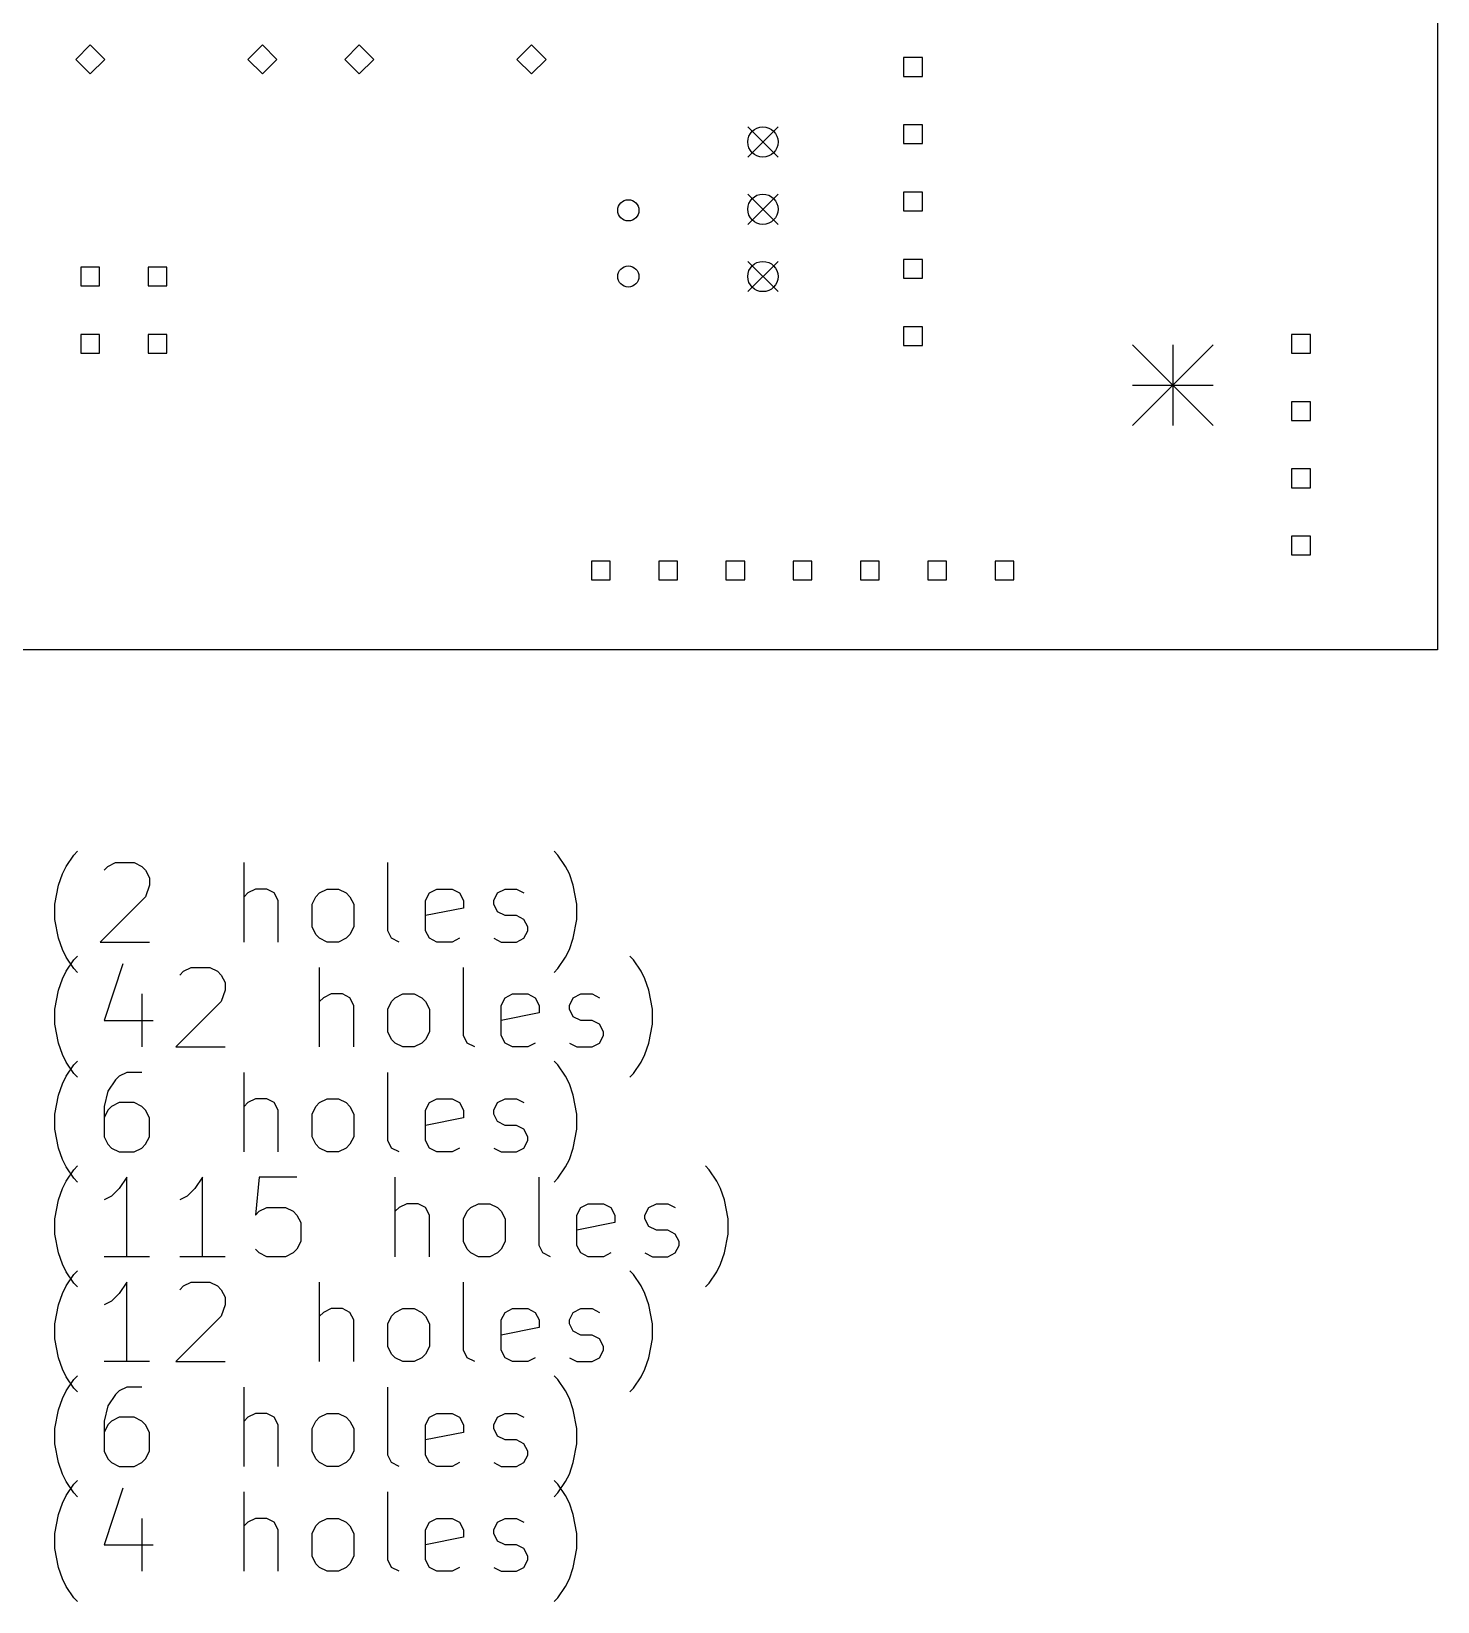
# Model space of a CAD drawing. Extents: x 21 to 122, y -139 to -21.
# Drawn here: x 68.9 to 122, y -138.9 to -79.6 of the extents above; entities that cross this region are included whole.
import ezdxf

# ---------------------------------------------------------------- set-up
doc = ezdxf.new("R2010")
doc.units = 0
doc.header["$MEASUREMENT"] = 0
doc.layers.add('BLACK', color=7, linetype='CONTINUOUS')

msp = doc.modelspace()

# ---------------------------------------------------------------- linework, layer by layer
at = {"layer": 'Black'}
for p, q in [((122, -21), (122, -103)), ((71.12, -80.15), (70.57, -80.7)), ((71.67, -80.7), (71.12, -80.15)), ((77.62, -80.15), (77.07, -80.7)), ((78.17, -80.7), (77.62, -80.15)), ((81.28, -80.15), (80.73, -80.7)), ((81.83, -80.7), (81.28, -80.15)), ((87.78, -80.15), (87.23, -80.7)), ((88.33, -80.7), (87.78, -80.15)), ((70.57, -80.7), (71.12, -81.25)), ((71.12, -81.25), (71.67, -80.7)), ((77.07, -80.7), (77.62, -81.25)), ((77.62, -81.25), (78.17, -80.7)), ((80.73, -80.7), (81.28, -81.25)), ((81.28, -81.25), (81.83, -80.7)), ((87.23, -80.7), (87.78, -81.25)), ((87.78, -81.25), (88.33, -80.7)), ((102.544, -80.6364), (101.836, -80.6364)), ((101.836, -80.6364), (101.836, -81.3436)), ((102.544, -81.3436), (102.544, -80.6364)), ((101.836, -81.3436), (102.544, -81.3436)), ((95.9485, -83.2485), (97.0915, -84.3915)), ((97.0915, -83.2485), (95.9485, -84.3915)), ((102.544, -83.1764), (101.836, -83.1764)), ((101.836, -83.1764), (101.836, -83.8836)), ((102.544, -83.8836), (102.544, -83.1764)), ((101.836, -83.8836), (102.544, -83.8836)), ((95.9485, -85.7885), (97.0915, -86.9315)), ((97.0915, -85.7885), (95.9485, -86.9315)), ((102.544, -85.7164), (101.836, -85.7164)), ((101.836, -85.7164), (101.836, -86.4236)), ((102.544, -86.4236), (102.544, -85.7164)), ((101.836, -86.4236), (102.544, -86.4236)), ((95.9485, -88.3285), (97.0915, -89.4715)), ((97.0915, -88.3285), (95.9485, -89.4715)), ((102.544, -88.2564), (101.836, -88.2564)), ((101.836, -88.2564), (101.836, -88.9636)), ((102.544, -88.9636), (102.544, -88.2564)), ((71.4736, -88.5464), (70.7664, -88.5464)), ((70.7664, -88.5464), (70.7664, -89.2536)), ((71.4736, -89.2536), (71.4736, -88.5464)), ((74.0136, -88.5464), (73.3064, -88.5464)), ((73.3064, -88.5464), (73.3064, -89.2536)), ((74.0136, -89.2536), (74.0136, -88.5464)), ((70.7664, -89.2536), (71.4736, -89.2536)), ((73.3064, -89.2536), (74.0136, -89.2536)), ((101.836, -88.9636), (102.544, -88.9636)), ((71.4736, -91.0864), (70.7664, -91.0864)), ((70.7664, -91.0864), (70.7664, -91.7936)), ((71.4736, -91.7936), (71.4736, -91.0864)), ((74.0136, -91.0864), (73.3064, -91.0864)), ((73.3064, -91.0864), (73.3064, -91.7936)), ((74.0136, -91.7936), (74.0136, -91.0864)), ((102.544, -90.7964), (101.836, -90.7964)), ((101.836, -90.7964), (101.836, -91.5036)), ((102.544, -91.5036), (102.544, -90.7964)), ((117.194, -91.0864), (116.486, -91.0864)), ((116.486, -91.0864), (116.486, -91.7936)), ((117.194, -91.7936), (117.194, -91.0864)), ((70.7664, -91.7936), (71.4736, -91.7936)), ((73.3064, -91.7936), (74.0136, -91.7936)), ((101.836, -91.5036), (102.544, -91.5036)), ((110.476, -91.476), (113.524, -94.524)), ((113.524, -91.476), (110.476, -94.524)), ((112, -91.476), (112, -94.524)), ((116.486, -91.7936), (117.194, -91.7936)), ((110.476, -93), (113.524, -93)), ((117.194, -93.6264), (116.486, -93.6264)), ((116.486, -93.6264), (116.486, -94.3336)), ((117.194, -94.3336), (117.194, -93.6264)), ((116.486, -94.3336), (117.194, -94.3336)), ((117.194, -96.1664), (116.486, -96.1664)), ((116.486, -96.1664), (116.486, -96.8736)), ((117.194, -96.8736), (117.194, -96.1664)), ((116.486, -96.8736), (117.194, -96.8736)), ((117.194, -98.7064), (116.486, -98.7064)), ((116.486, -98.7064), (116.486, -99.4136)), ((117.194, -99.4136), (117.194, -98.7064)), ((116.486, -99.4136), (117.194, -99.4136)), ((90.7536, -99.6464), (90.0464, -99.6464)), ((90.0464, -99.6464), (90.0464, -100.354)), ((90.7536, -100.354), (90.7536, -99.6464)), ((93.2936, -99.6464), (92.5864, -99.6464)), ((92.5864, -99.6464), (92.5864, -100.354)), ((93.2936, -100.354), (93.2936, -99.6464)), ((95.8336, -99.6464), (95.1264, -99.6464)), ((95.1264, -99.6464), (95.1264, -100.354)), ((95.8336, -100.354), (95.8336, -99.6464)), ((98.3736, -99.6464), (97.6664, -99.6464)), ((97.6664, -99.6464), (97.6664, -100.354)), ((98.3736, -100.354), (98.3736, -99.6464)), ((100.914, -99.6464), (100.206, -99.6464)), ((100.206, -99.6464), (100.206, -100.354)), ((100.914, -100.354), (100.914, -99.6464)), ((103.454, -99.6464), (102.746, -99.6464)), ((102.746, -99.6464), (102.746, -100.354)), ((103.454, -100.354), (103.454, -99.6464)), ((105.994, -99.6464), (105.286, -99.6464)), ((105.286, -99.6464), (105.286, -100.354)), ((105.994, -100.354), (105.994, -99.6464)), ((90.0464, -100.354), (90.7536, -100.354)), ((92.5864, -100.354), (93.2936, -100.354)), ((95.1264, -100.354), (95.8336, -100.354)), ((97.6664, -100.354), (98.3736, -100.354)), ((100.206, -100.354), (100.914, -100.354)), ((102.746, -100.354), (103.454, -100.354)), ((105.286, -100.354), (105.994, -100.354)), ((122, -103), (24, -103)), ((70.2107, -111.175), (70.4964, -110.746)), ((70.4964, -110.746), (70.6393, -110.604)), ((88.7821, -110.746), (88.6393, -110.604)), ((89.0679, -111.175), (88.7821, -110.746)), ((69.925, -111.889), (70.0679, -111.461)), ((70.0679, -111.461), (70.2107, -111.175)), ((71.6393, -111.318), (71.7821, -111.175)), ((71.7821, -111.175), (72.0679, -111.032)), ((72.0679, -111.032), (72.7821, -111.032)), ((72.7821, -111.032), (73.0679, -111.175)), ((73.0679, -111.175), (73.2107, -111.318)), ((73.2107, -111.318), (73.3536, -111.604)), ((76.925, -114.032), (76.925, -111.032)), ((82.3536, -113.604), (82.3536, -111.032)), ((89.2107, -111.461), (89.0679, -111.175)), ((89.3536, -111.889), (89.2107, -111.461)), ((69.7821, -112.604), (69.925, -111.889)), ((73.3536, -111.889), (73.2107, -112.318)), ((73.3536, -111.604), (73.3536, -111.889)), ((77.3536, -112.032), (77.0679, -112.175)), ((77.7821, -112.032), (77.3536, -112.032)), ((78.0679, -112.175), (77.7821, -112.032)), ((79.7821, -112.175), (80.0679, -112.032)), ((80.0679, -112.032), (80.4964, -112.032)), ((80.4964, -112.032), (80.7821, -112.175)), ((83.925, -112.175), (84.2107, -112.032)), ((84.2107, -112.032), (84.7821, -112.032)), ((84.7821, -112.032), (85.0679, -112.175)), ((86.4964, -112.175), (86.7821, -112.032)), ((86.7821, -112.032), (87.2107, -112.032)), ((87.2107, -112.032), (87.4964, -112.175)), ((89.4964, -112.604), (89.3536, -111.889)), ((69.7821, -113.175), (69.7821, -112.604)), ((73.2107, -112.318), (71.4964, -114.032)), ((77.0679, -112.175), (76.925, -112.318)), ((78.2107, -112.461), (78.0679, -112.175)), ((78.2107, -114.032), (78.2107, -112.461)), ((79.4964, -112.604), (79.6393, -112.318)), ((79.4964, -113.461), (79.4964, -112.604)), ((79.6393, -112.318), (79.7821, -112.175)), ((80.7821, -112.175), (80.925, -112.318)), ((80.925, -112.318), (81.0679, -112.604)), ((81.0679, -112.604), (81.0679, -113.461)), ((83.7821, -112.461), (83.925, -112.175)), ((83.7821, -113.604), (83.7821, -112.461)), ((85.0679, -112.175), (85.2107, -112.461)), ((85.2107, -112.461), (85.2107, -112.746)), ((86.3536, -112.461), (86.4964, -112.175)), ((86.3536, -112.604), (86.3536, -112.461)), ((86.4964, -112.889), (86.3536, -112.604)), ((89.4964, -113.175), (89.4964, -112.604)), ((69.925, -113.889), (69.7821, -113.175)), ((85.2107, -112.746), (83.7821, -113.032)), ((86.7821, -113.032), (86.4964, -112.889)), ((87.2107, -113.032), (86.7821, -113.032)), ((87.4964, -113.175), (87.2107, -113.032)), ((87.6393, -113.461), (87.4964, -113.175)), ((89.3536, -113.889), (89.4964, -113.175)), ((79.6393, -113.746), (79.4964, -113.461)), ((79.7821, -113.889), (79.6393, -113.746)), ((80.925, -113.746), (80.7821, -113.889)), ((81.0679, -113.461), (80.925, -113.746)), ((82.4964, -113.889), (82.3536, -113.604)), ((83.925, -113.889), (83.7821, -113.604)), ((87.4964, -113.889), (87.6393, -113.604)), ((87.6393, -113.604), (87.6393, -113.461)), ((70.0679, -114.318), (69.925, -113.889)), ((70.2107, -114.604), (70.0679, -114.318)), ((71.4964, -114.032), (73.3536, -114.032)), ((80.0679, -114.032), (79.7821, -113.889)), ((80.4964, -114.032), (80.0679, -114.032)), ((80.7821, -113.889), (80.4964, -114.032)), ((82.7821, -114.032), (82.4964, -113.889)), ((84.2107, -114.032), (83.925, -113.889)), ((84.7821, -114.032), (84.2107, -114.032)), ((85.0679, -113.889), (84.7821, -114.032)), ((86.3536, -113.889), (86.6393, -114.032)), ((86.6393, -114.032), (87.2107, -114.032)), ((87.2107, -114.032), (87.4964, -113.889)), ((89.0679, -114.604), (89.2107, -114.318)), ((89.2107, -114.318), (89.3536, -113.889)), ((70.4964, -115.032), (70.2107, -114.604)), ((70.2107, -115.135), (70.4964, -114.706)), ((70.4964, -114.706), (70.6393, -114.564)), ((72.3536, -114.849), (71.6393, -116.992)), ((74.6393, -115.135), (74.925, -114.992)), ((74.925, -114.992), (75.6393, -114.992)), ((75.6393, -114.992), (75.925, -115.135)), ((79.7821, -117.992), (79.7821, -114.992)), ((85.2107, -117.564), (85.2107, -114.992)), ((88.7821, -115.032), (89.0679, -114.604)), ((91.6393, -114.706), (91.4964, -114.564)), ((91.925, -115.135), (91.6393, -114.706)), ((69.925, -115.849), (70.0679, -115.421)), ((70.0679, -115.421), (70.2107, -115.135)), ((70.6393, -115.175), (70.4964, -115.032)), ((74.4964, -115.278), (74.6393, -115.135)), ((75.925, -115.135), (76.0679, -115.278)), ((76.0679, -115.278), (76.2107, -115.564)), ((76.2107, -115.564), (76.2107, -115.849)), ((88.6393, -115.175), (88.7821, -115.032)), ((92.0679, -115.421), (91.925, -115.135)), ((92.2107, -115.849), (92.0679, -115.421)), ((69.7821, -116.564), (69.925, -115.849)), ((73.0679, -115.992), (73.0679, -117.992)), ((76.2107, -115.849), (76.0679, -116.278)), ((79.925, -116.135), (79.7821, -116.278)), ((80.2107, -115.992), (79.925, -116.135)), ((80.6393, -115.992), (80.2107, -115.992)), ((80.925, -116.135), (80.6393, -115.992)), ((81.0679, -116.421), (80.925, -116.135)), ((82.4964, -116.278), (82.6393, -116.135)), ((82.6393, -116.135), (82.925, -115.992)), ((82.925, -115.992), (83.3536, -115.992)), ((83.3536, -115.992), (83.6393, -116.135)), ((83.6393, -116.135), (83.7821, -116.278)), ((86.6393, -116.421), (86.7821, -116.135)), ((86.7821, -116.135), (87.0679, -115.992)), ((87.0679, -115.992), (87.6393, -115.992)), ((87.6393, -115.992), (87.925, -116.135)), ((87.925, -116.135), (88.0679, -116.421)), ((89.2107, -116.421), (89.3536, -116.135)), ((89.3536, -116.135), (89.6393, -115.992)), ((89.6393, -115.992), (90.0679, -115.992)), ((90.0679, -115.992), (90.3536, -116.135)), ((92.3536, -116.564), (92.2107, -115.849)), ((69.7821, -117.135), (69.7821, -116.564)), ((76.0679, -116.278), (74.3536, -117.992)), ((81.0679, -117.992), (81.0679, -116.421)), ((82.3536, -116.564), (82.4964, -116.278)), ((82.3536, -117.421), (82.3536, -116.564)), ((83.7821, -116.278), (83.925, -116.564)), ((83.925, -116.564), (83.925, -117.421)), ((86.6393, -117.564), (86.6393, -116.421)), ((88.0679, -116.706), (86.6393, -116.992)), ((88.0679, -116.421), (88.0679, -116.706)), ((89.2107, -116.564), (89.2107, -116.421)), ((89.3536, -116.849), (89.2107, -116.564)), ((92.3536, -117.135), (92.3536, -116.564)), ((69.925, -117.849), (69.7821, -117.135)), ((71.6393, -116.992), (73.4964, -116.992)), ((89.6393, -116.992), (89.3536, -116.849)), ((90.0679, -116.992), (89.6393, -116.992)), ((90.3536, -117.135), (90.0679, -116.992)), ((90.4964, -117.421), (90.3536, -117.135)), ((92.2107, -117.849), (92.3536, -117.135)), ((70.0679, -118.278), (69.925, -117.849)), ((82.4964, -117.706), (82.3536, -117.421)), ((82.6393, -117.849), (82.4964, -117.706)), ((82.925, -117.992), (82.6393, -117.849)), ((83.6393, -117.849), (83.3536, -117.992)), ((83.7821, -117.706), (83.6393, -117.849)), ((83.925, -117.421), (83.7821, -117.706)), ((85.3536, -117.849), (85.2107, -117.564)), ((85.6393, -117.992), (85.3536, -117.849)), ((86.7821, -117.849), (86.6393, -117.564)), ((87.0679, -117.992), (86.7821, -117.849)), ((87.925, -117.849), (87.6393, -117.992)), ((89.2107, -117.849), (89.4964, -117.992)), ((90.0679, -117.992), (90.3536, -117.849)), ((90.3536, -117.849), (90.4964, -117.564)), ((90.4964, -117.564), (90.4964, -117.421)), ((92.0679, -118.278), (92.2107, -117.849)), ((70.2107, -118.564), (70.0679, -118.278)), ((70.4964, -118.992), (70.2107, -118.564)), ((70.4964, -118.666), (70.6393, -118.524)), ((74.3536, -117.992), (76.2107, -117.992)), ((83.3536, -117.992), (82.925, -117.992)), ((87.6393, -117.992), (87.0679, -117.992)), ((88.7821, -118.666), (88.6393, -118.524)), ((89.4964, -117.992), (90.0679, -117.992)), ((91.6393, -118.992), (91.925, -118.564)), ((91.925, -118.564), (92.0679, -118.278)), ((70.0679, -119.381), (70.2107, -119.095)), ((70.2107, -119.095), (70.4964, -118.666)), ((70.6393, -119.135), (70.4964, -118.992)), ((72.2107, -119.095), (72.0679, -119.238)), ((72.4964, -118.952), (72.2107, -119.095)), ((73.0679, -118.952), (72.4964, -118.952)), ((76.925, -121.952), (76.925, -118.952)), ((82.3536, -121.524), (82.3536, -118.952)), ((89.0679, -119.095), (88.7821, -118.666)), ((89.2107, -119.381), (89.0679, -119.095)), ((91.4964, -119.135), (91.6393, -118.992)), ((69.925, -119.809), (70.0679, -119.381)), ((71.7821, -119.666), (71.6393, -120.238)), ((72.0679, -119.238), (71.7821, -119.666)), ((89.3536, -119.809), (89.2107, -119.381)), ((69.7821, -120.524), (69.925, -119.809)), ((71.6393, -120.238), (71.6393, -121.381)), ((71.925, -120.238), (71.7821, -120.381)), ((72.2107, -120.095), (71.925, -120.238)), ((72.7821, -120.095), (72.2107, -120.095)), ((73.0679, -120.238), (72.7821, -120.095)), ((73.2107, -120.381), (73.0679, -120.238)), ((77.0679, -120.095), (76.925, -120.238)), ((77.3536, -119.952), (77.0679, -120.095)), ((77.7821, -119.952), (77.3536, -119.952)), ((78.0679, -120.095), (77.7821, -119.952)), ((78.2107, -120.381), (78.0679, -120.095)), ((79.4964, -120.524), (79.6393, -120.238)), ((79.6393, -120.238), (79.7821, -120.095)), ((79.7821, -120.095), (80.0679, -119.952)), ((80.0679, -119.952), (80.4964, -119.952)), ((80.4964, -119.952), (80.7821, -120.095)), ((80.7821, -120.095), (80.925, -120.238)), ((80.925, -120.238), (81.0679, -120.524)), ((83.7821, -120.381), (83.925, -120.095)), ((83.925, -120.095), (84.2107, -119.952)), ((84.2107, -119.952), (84.7821, -119.952)), ((84.7821, -119.952), (85.0679, -120.095)), ((85.0679, -120.095), (85.2107, -120.381)), ((86.3536, -120.381), (86.4964, -120.095)), ((86.4964, -120.095), (86.7821, -119.952)), ((86.7821, -119.952), (87.2107, -119.952)), ((87.2107, -119.952), (87.4964, -120.095)), ((89.4964, -120.524), (89.3536, -119.809)), ((69.7821, -121.095), (69.7821, -120.524)), ((71.7821, -120.381), (71.6393, -120.666)), ((73.3536, -120.666), (73.2107, -120.381)), ((73.3536, -121.381), (73.3536, -120.666)), ((78.2107, -121.952), (78.2107, -120.381)), ((79.4964, -121.381), (79.4964, -120.524)), ((81.0679, -120.524), (81.0679, -121.381)), ((83.7821, -121.524), (83.7821, -120.381)), ((85.2107, -120.666), (83.7821, -120.952)), ((85.2107, -120.381), (85.2107, -120.666)), ((86.3536, -120.524), (86.3536, -120.381)), ((86.4964, -120.809), (86.3536, -120.524)), ((86.7821, -120.952), (86.4964, -120.809)), ((89.4964, -121.095), (89.4964, -120.524)), ((69.925, -121.809), (69.7821, -121.095)), ((71.6393, -121.381), (71.7821, -121.666)), ((73.2107, -121.666), (73.3536, -121.381)), ((79.6393, -121.666), (79.4964, -121.381)), ((81.0679, -121.381), (80.925, -121.666)), ((82.4964, -121.809), (82.3536, -121.524)), ((83.925, -121.809), (83.7821, -121.524)), ((87.2107, -120.952), (86.7821, -120.952)), ((87.4964, -121.095), (87.2107, -120.952)), ((87.6393, -121.381), (87.4964, -121.095)), ((87.4964, -121.809), (87.6393, -121.524)), ((87.6393, -121.524), (87.6393, -121.381)), ((89.3536, -121.809), (89.4964, -121.095)), ((70.0679, -122.238), (69.925, -121.809)), ((71.7821, -121.666), (71.925, -121.809)), ((71.925, -121.809), (72.2107, -121.952)), ((72.2107, -121.952), (72.7821, -121.952)), ((72.7821, -121.952), (73.0679, -121.809)), ((73.0679, -121.809), (73.2107, -121.666)), ((79.7821, -121.809), (79.6393, -121.666)), ((80.0679, -121.952), (79.7821, -121.809)), ((80.4964, -121.952), (80.0679, -121.952)), ((80.7821, -121.809), (80.4964, -121.952)), ((80.925, -121.666), (80.7821, -121.809)), ((82.7821, -121.952), (82.4964, -121.809)), ((84.2107, -121.952), (83.925, -121.809)), ((84.7821, -121.952), (84.2107, -121.952)), ((85.0679, -121.809), (84.7821, -121.952)), ((86.3536, -121.809), (86.6393, -121.952)), ((86.6393, -121.952), (87.2107, -121.952)), ((87.2107, -121.952), (87.4964, -121.809)), ((89.2107, -122.238), (89.3536, -121.809)), ((70.2107, -122.524), (70.0679, -122.238)), ((70.4964, -122.952), (70.2107, -122.524)), ((70.2107, -123.055), (70.4964, -122.626)), ((70.4964, -122.626), (70.6393, -122.484)), ((88.7821, -122.952), (89.0679, -122.524)), ((89.0679, -122.524), (89.2107, -122.238)), ((94.4964, -122.626), (94.3536, -122.484)), ((94.7821, -123.055), (94.4964, -122.626)), ((70.0679, -123.341), (70.2107, -123.055)), ((70.6393, -123.095), (70.4964, -122.952)), ((72.4964, -122.912), (72.2107, -123.341)), ((72.4964, -125.912), (72.4964, -122.912)), ((75.3536, -122.912), (75.0679, -123.341)), ((75.3536, -125.912), (75.3536, -122.912)), ((77.4964, -122.912), (77.3536, -124.341)), ((78.925, -122.912), (77.4964, -122.912)), ((82.6393, -125.912), (82.6393, -122.912)), ((88.0679, -125.484), (88.0679, -122.912)), ((88.6393, -123.095), (88.7821, -122.952)), ((94.925, -123.341), (94.7821, -123.055)), ((69.7821, -124.484), (69.925, -123.769)), ((69.925, -123.769), (70.0679, -123.341)), ((71.925, -123.626), (71.6393, -123.769)), ((72.2107, -123.341), (71.925, -123.626)), ((74.7821, -123.626), (74.4964, -123.769)), ((75.0679, -123.341), (74.7821, -123.626)), ((83.0679, -123.912), (82.7821, -124.055)), ((83.4964, -123.912), (83.0679, -123.912)), ((83.7821, -124.055), (83.4964, -123.912)), ((85.4964, -124.055), (85.7821, -123.912)), ((85.7821, -123.912), (86.2107, -123.912)), ((86.2107, -123.912), (86.4964, -124.055)), ((89.6393, -124.055), (89.925, -123.912)), ((89.925, -123.912), (90.4964, -123.912)), ((90.4964, -123.912), (90.7821, -124.055)), ((92.2107, -124.055), (92.4964, -123.912)), ((92.4964, -123.912), (92.925, -123.912)), ((92.925, -123.912), (93.2107, -124.055)), ((95.0679, -123.769), (94.925, -123.341)), ((95.2107, -124.484), (95.0679, -123.769)), ((69.7821, -125.055), (69.7821, -124.484)), ((77.3536, -124.341), (77.4964, -124.198)), ((77.4964, -124.198), (77.7821, -124.055)), ((77.7821, -124.055), (78.4964, -124.055)), ((78.4964, -124.055), (78.7821, -124.198)), ((78.7821, -124.198), (78.925, -124.341)), ((78.925, -124.341), (79.0679, -124.626)), ((82.7821, -124.055), (82.6393, -124.198)), ((83.925, -124.341), (83.7821, -124.055)), ((83.925, -125.912), (83.925, -124.341)), ((85.2107, -124.484), (85.3536, -124.198)), ((85.2107, -125.341), (85.2107, -124.484)), ((85.3536, -124.198), (85.4964, -124.055)), ((86.4964, -124.055), (86.6393, -124.198)), ((86.6393, -124.198), (86.7821, -124.484)), ((86.7821, -124.484), (86.7821, -125.341)), ((89.4964, -124.341), (89.6393, -124.055)), ((89.4964, -125.484), (89.4964, -124.341)), ((90.7821, -124.055), (90.925, -124.341)), ((90.925, -124.341), (90.925, -124.626)), ((92.0679, -124.341), (92.2107, -124.055)), ((92.0679, -124.484), (92.0679, -124.341)), ((92.2107, -124.769), (92.0679, -124.484)), ((95.2107, -125.055), (95.2107, -124.484)), ((69.925, -125.769), (69.7821, -125.055)), ((79.0679, -124.626), (79.0679, -125.341)), ((90.925, -124.626), (89.4964, -124.912)), ((92.4964, -124.912), (92.2107, -124.769)), ((92.925, -124.912), (92.4964, -124.912)), ((93.2107, -125.055), (92.925, -124.912)), ((93.3536, -125.341), (93.2107, -125.055)), ((95.0679, -125.769), (95.2107, -125.055)), ((77.4964, -125.769), (77.3536, -125.626)), ((78.925, -125.626), (78.7821, -125.769)), ((79.0679, -125.341), (78.925, -125.626)), ((85.3536, -125.626), (85.2107, -125.341)), ((85.4964, -125.769), (85.3536, -125.626)), ((86.6393, -125.626), (86.4964, -125.769)), ((86.7821, -125.341), (86.6393, -125.626)), ((88.2107, -125.769), (88.0679, -125.484)), ((89.6393, -125.769), (89.4964, -125.484)), ((93.2107, -125.769), (93.3536, -125.484)), ((93.3536, -125.484), (93.3536, -125.341)), ((70.0679, -126.198), (69.925, -125.769)), ((70.2107, -126.484), (70.0679, -126.198)), ((73.3536, -125.912), (71.6393, -125.912)), ((76.2107, -125.912), (74.4964, -125.912)), ((77.7821, -125.912), (77.4964, -125.769)), ((78.4964, -125.912), (77.7821, -125.912)), ((78.7821, -125.769), (78.4964, -125.912)), ((85.7821, -125.912), (85.4964, -125.769)), ((86.2107, -125.912), (85.7821, -125.912)), ((86.4964, -125.769), (86.2107, -125.912)), ((88.4964, -125.912), (88.2107, -125.769)), ((89.925, -125.912), (89.6393, -125.769)), ((90.4964, -125.912), (89.925, -125.912)), ((90.7821, -125.769), (90.4964, -125.912)), ((92.0679, -125.769), (92.3536, -125.912)), ((92.3536, -125.912), (92.925, -125.912)), ((92.925, -125.912), (93.2107, -125.769)), ((94.7821, -126.484), (94.925, -126.198)), ((94.925, -126.198), (95.0679, -125.769)), ((70.4964, -126.912), (70.2107, -126.484)), ((70.2107, -127.015), (70.4964, -126.586)), ((70.4964, -126.586), (70.6393, -126.444)), ((72.4964, -126.872), (72.2107, -127.301)), ((72.4964, -129.872), (72.4964, -126.872)), ((74.6393, -127.015), (74.925, -126.872)), ((74.925, -126.872), (75.6393, -126.872)), ((75.6393, -126.872), (75.925, -127.015)), ((79.7821, -129.872), (79.7821, -126.872)), ((85.2107, -129.444), (85.2107, -126.872)), ((91.6393, -126.586), (91.4964, -126.444)), ((91.925, -127.015), (91.6393, -126.586)), ((94.4964, -126.912), (94.7821, -126.484)), ((69.925, -127.729), (70.0679, -127.301)), ((70.0679, -127.301), (70.2107, -127.015)), ((70.6393, -127.055), (70.4964, -126.912)), ((72.2107, -127.301), (71.925, -127.586)), ((74.4964, -127.158), (74.6393, -127.015)), ((75.925, -127.015), (76.0679, -127.158)), ((76.0679, -127.158), (76.2107, -127.444)), ((76.2107, -127.444), (76.2107, -127.729)), ((92.0679, -127.301), (91.925, -127.015)), ((92.2107, -127.729), (92.0679, -127.301)), ((94.3536, -127.055), (94.4964, -126.912)), ((69.7821, -128.444), (69.925, -127.729)), ((71.925, -127.586), (71.6393, -127.729)), ((76.2107, -127.729), (76.0679, -128.158)), ((79.925, -128.015), (79.7821, -128.158)), ((80.2107, -127.872), (79.925, -128.015)), ((80.6393, -127.872), (80.2107, -127.872)), ((80.925, -128.015), (80.6393, -127.872)), ((81.0679, -128.301), (80.925, -128.015)), ((82.4964, -128.158), (82.6393, -128.015)), ((82.6393, -128.015), (82.925, -127.872)), ((82.925, -127.872), (83.3536, -127.872)), ((83.3536, -127.872), (83.6393, -128.015)), ((83.6393, -128.015), (83.7821, -128.158)), ((86.6393, -128.301), (86.7821, -128.015)), ((86.7821, -128.015), (87.0679, -127.872)), ((87.0679, -127.872), (87.6393, -127.872)), ((87.6393, -127.872), (87.925, -128.015)), ((87.925, -128.015), (88.0679, -128.301)), ((89.2107, -128.301), (89.3536, -128.015)), ((89.3536, -128.015), (89.6393, -127.872)), ((89.6393, -127.872), (90.0679, -127.872)), ((90.0679, -127.872), (90.3536, -128.015)), ((92.3536, -128.444), (92.2107, -127.729)), ((69.7821, -129.015), (69.7821, -128.444)), ((76.0679, -128.158), (74.3536, -129.872)), ((81.0679, -129.872), (81.0679, -128.301)), ((82.3536, -128.444), (82.4964, -128.158)), ((82.3536, -129.301), (82.3536, -128.444)), ((83.7821, -128.158), (83.925, -128.444)), ((83.925, -128.444), (83.925, -129.301)), ((86.6393, -129.444), (86.6393, -128.301)), ((88.0679, -128.586), (86.6393, -128.872)), ((88.0679, -128.301), (88.0679, -128.586)), ((89.2107, -128.444), (89.2107, -128.301)), ((89.3536, -128.729), (89.2107, -128.444)), ((92.3536, -129.015), (92.3536, -128.444)), ((69.925, -129.729), (69.7821, -129.015)), ((89.6393, -128.872), (89.3536, -128.729)), ((90.0679, -128.872), (89.6393, -128.872)), ((90.3536, -129.015), (90.0679, -128.872)), ((90.4964, -129.301), (90.3536, -129.015)), ((92.2107, -129.729), (92.3536, -129.015)), ((70.0679, -130.158), (69.925, -129.729)), ((82.4964, -129.586), (82.3536, -129.301)), ((82.6393, -129.729), (82.4964, -129.586)), ((82.925, -129.872), (82.6393, -129.729)), ((83.6393, -129.729), (83.3536, -129.872)), ((83.7821, -129.586), (83.6393, -129.729)), ((83.925, -129.301), (83.7821, -129.586)), ((85.3536, -129.729), (85.2107, -129.444)), ((85.6393, -129.872), (85.3536, -129.729)), ((86.7821, -129.729), (86.6393, -129.444)), ((87.0679, -129.872), (86.7821, -129.729)), ((87.925, -129.729), (87.6393, -129.872)), ((89.2107, -129.729), (89.4964, -129.872)), ((90.0679, -129.872), (90.3536, -129.729)), ((90.3536, -129.729), (90.4964, -129.444)), ((90.4964, -129.444), (90.4964, -129.301)), ((92.0679, -130.158), (92.2107, -129.729)), ((70.2107, -130.444), (70.0679, -130.158)), ((70.4964, -130.546), (70.6393, -130.404)), ((73.3536, -129.872), (71.6393, -129.872)), ((74.3536, -129.872), (76.2107, -129.872)), ((83.3536, -129.872), (82.925, -129.872)), ((87.6393, -129.872), (87.0679, -129.872)), ((88.7821, -130.546), (88.6393, -130.404)), ((89.4964, -129.872), (90.0679, -129.872)), ((91.925, -130.444), (92.0679, -130.158)), ((70.0679, -131.261), (70.2107, -130.975)), ((70.4964, -130.872), (70.2107, -130.444)), ((70.2107, -130.975), (70.4964, -130.546)), ((70.6393, -131.015), (70.4964, -130.872)), ((72.2107, -130.975), (72.0679, -131.118)), ((72.4964, -130.832), (72.2107, -130.975)), ((73.0679, -130.832), (72.4964, -130.832)), ((76.925, -133.832), (76.925, -130.832)), ((82.3536, -133.404), (82.3536, -130.832)), ((89.0679, -130.975), (88.7821, -130.546)), ((89.2107, -131.261), (89.0679, -130.975)), ((91.4964, -131.015), (91.6393, -130.872)), ((91.6393, -130.872), (91.925, -130.444)), ((69.925, -131.689), (70.0679, -131.261)), ((71.7821, -131.546), (71.6393, -132.118)), ((72.0679, -131.118), (71.7821, -131.546)), ((89.3536, -131.689), (89.2107, -131.261)), ((69.7821, -132.404), (69.925, -131.689)), ((71.6393, -132.118), (71.6393, -133.261)), ((71.925, -132.118), (71.7821, -132.261)), ((72.2107, -131.975), (71.925, -132.118)), ((72.7821, -131.975), (72.2107, -131.975)), ((73.0679, -132.118), (72.7821, -131.975)), ((73.2107, -132.261), (73.0679, -132.118)), ((77.0679, -131.975), (76.925, -132.118)), ((77.3536, -131.832), (77.0679, -131.975)), ((77.7821, -131.832), (77.3536, -131.832)), ((78.0679, -131.975), (77.7821, -131.832)), ((78.2107, -132.261), (78.0679, -131.975)), ((79.4964, -132.404), (79.6393, -132.118)), ((79.6393, -132.118), (79.7821, -131.975)), ((79.7821, -131.975), (80.0679, -131.832)), ((80.0679, -131.832), (80.4964, -131.832)), ((80.4964, -131.832), (80.7821, -131.975)), ((80.7821, -131.975), (80.925, -132.118)), ((80.925, -132.118), (81.0679, -132.404)), ((83.7821, -132.261), (83.925, -131.975)), ((83.925, -131.975), (84.2107, -131.832)), ((84.2107, -131.832), (84.7821, -131.832)), ((84.7821, -131.832), (85.0679, -131.975)), ((85.0679, -131.975), (85.2107, -132.261)), ((86.3536, -132.261), (86.4964, -131.975)), ((86.4964, -131.975), (86.7821, -131.832)), ((86.7821, -131.832), (87.2107, -131.832)), ((87.2107, -131.832), (87.4964, -131.975)), ((89.4964, -132.404), (89.3536, -131.689)), ((69.7821, -132.975), (69.7821, -132.404)), ((71.7821, -132.261), (71.6393, -132.546)), ((73.3536, -132.546), (73.2107, -132.261)), ((73.3536, -133.261), (73.3536, -132.546)), ((78.2107, -133.832), (78.2107, -132.261)), ((79.4964, -133.261), (79.4964, -132.404)), ((81.0679, -132.404), (81.0679, -133.261)), ((83.7821, -133.404), (83.7821, -132.261)), ((85.2107, -132.546), (83.7821, -132.832)), ((85.2107, -132.261), (85.2107, -132.546)), ((86.3536, -132.404), (86.3536, -132.261)), ((86.4964, -132.689), (86.3536, -132.404)), ((86.7821, -132.832), (86.4964, -132.689)), ((89.4964, -132.975), (89.4964, -132.404)), ((69.925, -133.689), (69.7821, -132.975)), ((71.6393, -133.261), (71.7821, -133.546)), ((73.2107, -133.546), (73.3536, -133.261)), ((79.6393, -133.546), (79.4964, -133.261)), ((81.0679, -133.261), (80.925, -133.546)), ((87.2107, -132.832), (86.7821, -132.832)), ((87.4964, -132.975), (87.2107, -132.832)), ((87.6393, -133.261), (87.4964, -132.975)), ((87.6393, -133.404), (87.6393, -133.261)), ((89.3536, -133.689), (89.4964, -132.975)), ((70.0679, -134.118), (69.925, -133.689)), ((71.7821, -133.546), (71.925, -133.689)), ((71.925, -133.689), (72.2107, -133.832)), ((72.2107, -133.832), (72.7821, -133.832)), ((72.7821, -133.832), (73.0679, -133.689)), ((73.0679, -133.689), (73.2107, -133.546)), ((79.7821, -133.689), (79.6393, -133.546)), ((80.0679, -133.832), (79.7821, -133.689)), ((80.4964, -133.832), (80.0679, -133.832)), ((80.7821, -133.689), (80.4964, -133.832)), ((80.925, -133.546), (80.7821, -133.689)), ((82.4964, -133.689), (82.3536, -133.404)), ((82.7821, -133.832), (82.4964, -133.689)), ((83.925, -133.689), (83.7821, -133.404)), ((84.2107, -133.832), (83.925, -133.689)), ((84.7821, -133.832), (84.2107, -133.832)), ((85.0679, -133.689), (84.7821, -133.832)), ((86.3536, -133.689), (86.6393, -133.832)), ((86.6393, -133.832), (87.2107, -133.832)), ((87.2107, -133.832), (87.4964, -133.689)), ((87.4964, -133.689), (87.6393, -133.404)), ((89.2107, -134.118), (89.3536, -133.689)), ((70.2107, -134.404), (70.0679, -134.118)), ((70.4964, -134.832), (70.2107, -134.404)), ((70.2107, -134.935), (70.4964, -134.506)), ((70.4964, -134.506), (70.6393, -134.364)), ((88.7821, -134.506), (88.6393, -134.364)), ((88.7821, -134.832), (89.0679, -134.404)), ((89.0679, -134.935), (88.7821, -134.506)), ((89.0679, -134.404), (89.2107, -134.118)), ((70.0679, -135.221), (70.2107, -134.935)), ((70.6393, -134.975), (70.4964, -134.832)), ((72.3536, -134.649), (71.6393, -136.792)), ((76.925, -137.792), (76.925, -134.792)), ((82.3536, -137.364), (82.3536, -134.792)), ((88.6393, -134.975), (88.7821, -134.832)), ((89.2107, -135.221), (89.0679, -134.935)), ((69.7821, -136.364), (69.925, -135.649)), ((69.925, -135.649), (70.0679, -135.221)), ((89.3536, -135.649), (89.2107, -135.221)), ((89.4964, -136.364), (89.3536, -135.649)), ((69.7821, -136.935), (69.7821, -136.364)), ((73.0679, -135.792), (73.0679, -137.792)), ((77.0679, -135.935), (76.925, -136.078)), ((77.3536, -135.792), (77.0679, -135.935)), ((77.7821, -135.792), (77.3536, -135.792)), ((78.0679, -135.935), (77.7821, -135.792)), ((78.2107, -136.221), (78.0679, -135.935)), ((78.2107, -137.792), (78.2107, -136.221)), ((79.4964, -136.364), (79.6393, -136.078)), ((79.4964, -137.221), (79.4964, -136.364)), ((79.6393, -136.078), (79.7821, -135.935)), ((79.7821, -135.935), (80.0679, -135.792)), ((80.0679, -135.792), (80.4964, -135.792)), ((80.4964, -135.792), (80.7821, -135.935)), ((80.7821, -135.935), (80.925, -136.078)), ((80.925, -136.078), (81.0679, -136.364)), ((81.0679, -136.364), (81.0679, -137.221)), ((83.7821, -136.221), (83.925, -135.935)), ((83.7821, -137.364), (83.7821, -136.221)), ((83.925, -135.935), (84.2107, -135.792)), ((84.2107, -135.792), (84.7821, -135.792)), ((84.7821, -135.792), (85.0679, -135.935)), ((85.0679, -135.935), (85.2107, -136.221)), ((85.2107, -136.221), (85.2107, -136.506)), ((86.3536, -136.221), (86.4964, -135.935)), ((86.3536, -136.364), (86.3536, -136.221)), ((86.4964, -136.649), (86.3536, -136.364)), ((86.4964, -135.935), (86.7821, -135.792)), ((86.7821, -135.792), (87.2107, -135.792)), ((87.2107, -135.792), (87.4964, -135.935)), ((89.4964, -136.935), (89.4964, -136.364)), ((69.925, -137.649), (69.7821, -136.935)), ((71.6393, -136.792), (73.4964, -136.792)), ((85.2107, -136.506), (83.7821, -136.792)), ((86.7821, -136.792), (86.4964, -136.649)), ((87.2107, -136.792), (86.7821, -136.792)), ((87.4964, -136.935), (87.2107, -136.792)), ((87.6393, -137.221), (87.4964, -136.935)), ((89.3536, -137.649), (89.4964, -136.935)), ((79.6393, -137.506), (79.4964, -137.221)), ((79.7821, -137.649), (79.6393, -137.506)), ((80.925, -137.506), (80.7821, -137.649)), ((81.0679, -137.221), (80.925, -137.506)), ((82.4964, -137.649), (82.3536, -137.364)), ((83.925, -137.649), (83.7821, -137.364)), ((87.4964, -137.649), (87.6393, -137.364)), ((87.6393, -137.364), (87.6393, -137.221)), ((70.0679, -138.078), (69.925, -137.649)), ((70.2107, -138.364), (70.0679, -138.078)), ((80.0679, -137.792), (79.7821, -137.649)), ((80.4964, -137.792), (80.0679, -137.792)), ((80.7821, -137.649), (80.4964, -137.792)), ((82.7821, -137.792), (82.4964, -137.649)), ((84.2107, -137.792), (83.925, -137.649)), ((84.7821, -137.792), (84.2107, -137.792)), ((85.0679, -137.649), (84.7821, -137.792)), ((86.3536, -137.649), (86.6393, -137.792)), ((86.6393, -137.792), (87.2107, -137.792)), ((87.2107, -137.792), (87.4964, -137.649)), ((89.0679, -138.364), (89.2107, -138.078)), ((89.2107, -138.078), (89.3536, -137.649)), ((70.4964, -138.792), (70.2107, -138.364)), ((88.7821, -138.792), (89.0679, -138.364)), ((70.6393, -138.935), (70.4964, -138.792)), ((88.6393, -138.935), (88.7821, -138.792))]:
    msp.add_line(p, q, dxfattribs=at)
for centre, radius in [((96.52, -83.82), 0.5715), ((96.52, -86.36), 0.5715), ((91.44, -86.4), 0.4), ((96.52, -88.9), 0.5715), ((91.44, -88.9), 0.4)]:
    msp.add_circle(centre, radius, dxfattribs=at)

doc.saveas('drawing.dxf')
